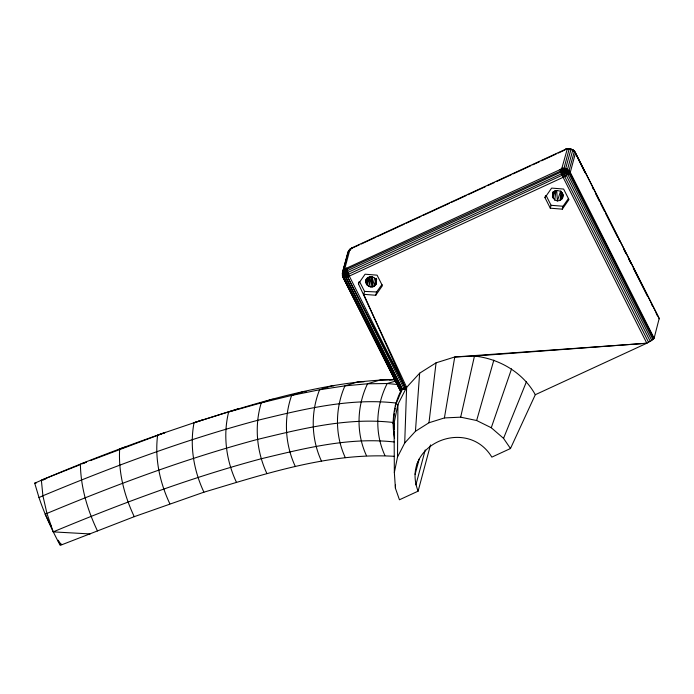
<?xml version="1.0" encoding="UTF-8"?>
<svg xmlns="http://www.w3.org/2000/svg" width="694" height="694" viewBox="0 0 694 694"><rect width="100%" height="100%" fill="white"/><g stroke="black" fill="none" stroke-linecap="round" stroke-linejoin="round"><path stroke-width="1.04" d="M430.506 444.897L418.109 491.161L399.449 499.775L395.424 488.264L394.348 472.493L397.506 457.051L397.914 404.394L406.632 387.365L419.644 373.19L436.058 362.832L454.752 356.985L646.817 343.235L651.77 340.45L654.121 338.169L659.205 318.442L575.361 152.645C573.591 149.21 569.089 147.666 565.575 149.271L351.893 247.914L348.709 250.638L342.654 271.675L342.402 275.457L343.131 277.669L400.872 391.867L402.208 389.134L345.985 277.392L342.272 273.54L347.833 252.338L350.349 248.894L359.214 244.939M366.579 278.71L365.946 280.74L367.638 277.852L370.136 276.698L372.548 276.932L375.246 278.459L376.027 279.604L376.417 282.597L375.68 284.818C371.802 290.318 363.014 284.427 366.501 278.667M553.43 191.587L552.45 196.654L554.749 200.019L557.395 200.93L560.127 200.445L562.227 198.701C563.936 196.046 562.825 192.576 560.093 191.11L557.386 190.546L555.347 190.997L553.257 192.75L552.493 194.624L553.318 191.509M400.872 391.867L343.036 277.279C342.073 274.989 342.237 272.109 343.521 269.975L348.709 250.638L350.349 248.894M401.626 390.401L344.658 277.73L344.432 275.813L346.445 268.24L560.127 169.596C563.554 168.364 567.996 169.874 569.913 172.98L653.757 338.776M372.565 276.967L372.253 286.978L374.621 278.138M397.506 457.051L404.706 443.006L406.632 387.365L358.425 283.777L358.945 281.842M404.706 443.006L415.437 431.304L419.644 373.19M562.704 193.426L560.127 200.445L561.047 191.171M389.603 379.982L394.999 379.488C326.024 381.058 259.252 402 194.034 422.741C189.549 446.216 193.843 470.688 203.923 492.176C265.585 473.846 329.086 452.393 394.253 456.314M415.437 431.304L428.979 422.759L436.058 362.832M659.3 318.832L575.361 152.645L572.845 149.869L567.371 148.707L560.761 172.181L561.377 173.864L646.817 343.235L535.3 394.713L510.48 448.524L491.838 457.129C467.131 416.148 400.004 444.654 418.109 491.161M554.749 200.019L555.929 190.824M394.591 438.218C391.468 422.204 393.524 405.192 401.028 390.627M585.051 172.737L574.302 151.101L575.465 153.044L570.277 172.372L564.751 176.562L349.308 276.082L343.686 277.826L342.402 275.457M393.333 421.458L394.504 413.268M394.791 411.221L395.233 408.15M395.528 406.103L395.962 403.032C349.195 397.627 302.61 409.495 257.465 420.364C184.144 439.979 112.905 466.585 42.907 495.759L39.003 497.563C44.52 514.15 51.998 529.964 60.213 545.371L134.254 516.674L203.923 492.176M370.848 287.047L372.331 276.984M370.336 277.027L368.835 286.449L371.993 276.88M352.352 248.105L350.002 249.224L344.823 268.552L343.521 269.975L343.036 277.279M428.979 422.759L444.403 417.935L454.752 356.985L474.462 356.057L646.817 343.235M394.348 472.493L394.079 423.106L397.914 404.394M651.77 340.45L567.926 174.654L574.363 151.431L571.101 149.271L569.262 148.629L567.796 148.932M444.403 417.935L460.669 417.172L474.462 356.057C499.333 358.694 523.085 372.548 535.3 394.713M562.227 198.701L563.207 194.598M376.46 281.877L375.68 284.818L376.556 281.816M365.912 282.77L367.23 277.86M368.202 277.192L366.363 284.072L369.616 276.663M395.268 405.617L402.121 389.447L405.877 388.84L363.751 294.308L364.532 291.411L359.692 281.833M376.668 279.118L374.17 286.188L376.278 278.329M364.532 291.411L376.695 291.966L375.74 295.271L363.751 294.308M392.865 423.661L393.186 422.481C347.338 417.146 301.664 428.788 257.413 439.441C185.489 458.682 115.603 484.794 46.94 513.421L45.153 514.245L51 525.792M417.146 464.069L417.701 462.013M415.099 474.375L419.237 458.951M415.88 484.889L425.24 449.929M544.972 197.66L551.635 188.091L563.623 189.054L568.95 199.586L562.287 209.154L550.299 208.191L544.972 197.66L545.484 195.725M553.769 191.744L552.45 196.654L554.853 190.703M550.299 208.191L551.071 205.294L546.23 195.717M574.814 152.498L575.361 152.645L572.845 149.869L569.262 148.629L563.745 169.232L562.799 172.112L561.377 173.864L347.694 272.508L343.252 275.058M650.278 341.405L566.443 175.617L566.391 173.344L572.845 149.869L574.233 151.561M560.127 200.445L562.235 192.585M562.287 209.154L563.06 206.248L568.533 198.397M510.48 448.524L503.54 438.356L491.274 427.738L476.648 420.521L493.842 360.108M552.901 197.955L555.165 190.815M365.946 280.74L366.571 278.788M552.493 194.624L553.43 191.691M367.143 285.217L369.833 276.975M560.605 191.076L557.395 200.93L556.718 190.789M648.595 342.35L564.751 176.562L564.04 174.368L570.954 149.418M491.274 427.738L511.565 368.87M374.17 286.188L376.616 279.205M567.926 174.654L564.647 172.58L560.761 172.181L560.127 169.596L562.019 168.286L563.988 168.2L567.692 169.475L569.184 170.759L569.913 172.98L568.533 172.823L564.04 174.368L348.449 274.295L347.564 276.828L404.298 389.03L405.877 388.84L349.308 276.082L346.445 268.24L344.823 268.552L342.515 274.251L342.541 275.943L344.658 277.73M503.54 438.356L526.434 381.735M652.95 339.557L569.115 173.76L565.922 168.599L346.662 269.367L344.51 271.484L342.515 274.251L343.686 277.826L401.132 391.433M351.407 248.652L351.893 247.914M358.425 283.777L365.096 274.208L377.085 275.171L382.411 285.702L375.74 295.271M381.995 284.514L376.322 292.348M569.167 148.863L565.575 149.271L567.371 148.707M405.877 388.84L347.564 276.828L346.349 274.867L343.669 273.245L342.654 271.675L343.73 270.799L345.647 272.352L347.087 270.825L560.761 172.181M347.451 254.212L348.032 253.657L347.833 252.338L350.687 249.163M343.278 276.819L348.449 274.295M348.709 250.638L350.262 250.005M346.445 268.24L343.73 270.799L345.707 269.914L347.087 270.825M361.175 244.036L375.879 237.244M377.84 236.342L404.307 224.127M406.268 223.216L420.963 216.433M422.924 215.53L449.391 203.307M451.352 202.405L466.056 195.621M468.016 194.71L485.661 186.565M487.622 185.662L494.484 182.496M496.444 181.594L511.14 174.801M513.1 173.899L530.745 165.753M532.706 164.851L539.568 161.685M541.528 160.774L556.232 153.99M558.193 153.088L565.055 149.921M39.003 497.563L34.7 483.18C77.615 464.486 121.407 447.795 165.597 432.362L90.385 460.599M43.028 480.101L45.847 478.799M79.428 464.997L41.362 480.101L42.907 495.759L46.94 513.421L53.204 531.882L90.142 533.938M82.395 463.774L86.351 462.161L81.389 463.783M53.204 531.882C121.034 503.601 190.061 477.793 261.109 458.786C304.466 448.359 349.195 436.942 394.123 441.974M568.533 172.823L566.972 171.782L561.377 173.864L566.443 175.617M202.952 419.714L157.633 435.069C154.623 458.552 159.802 482.451 169.822 503.731M238.467 408.671L194.034 422.741M126.646 446.537L119.672 448.888C118.258 472.302 124.278 495.611 134.254 516.674M394.765 379.523L380.98 379.739L367.516 383.791L344.935 385.873L319.578 389.768L291.627 395.441L261.248 402.867L228.647 411.984C222.826 435.372 226.192 460.391 236.35 482.096M396.179 380.919L387.191 383.53L367.516 383.791C356.829 406.207 355.97 433.047 366.467 455.689M34.7 483.18L36.496 482.859M565.575 149.271L567.067 149.089M404.298 389.03L402.121 389.447L402.485 389.143L345.985 277.392L346.349 274.867L347.694 272.508L345.647 272.352M364.02 381.787L357.8 381.882L344.935 385.873C334.985 408.532 334.864 435.129 345.3 457.641M380.98 379.739L394.791 379.557M333.927 385.855L331.784 385.873L319.578 389.768C310.487 412.652 311.172 438.955 321.548 461.284M306.149 391.702L303.096 391.694L291.627 395.441C283.49 418.525 285.052 444.464 295.358 466.602M274.017 399.345L271.927 399.31L261.248 402.867C254.212 426.125 256.667 451.621 266.895 473.551M560.127 169.596L566.972 171.782M551.071 205.294L563.06 206.248M397.523 384.502L387.191 383.53C375.879 405.686 374.37 432.7 384.901 455.438M460.669 417.172L476.648 420.521M562.131 175.651L564.751 176.562M562.019 168.286L565.176 170.984L569.184 170.759L570.277 172.372L654.121 338.169M345.707 269.914L344.823 268.552M58.27 541.537L61.827 544.616M561.368 170.351L562.799 172.112M563.268 170.498L564.647 172.58M592.355 187.198L593.335 189.124M595.773 193.947L599.668 201.659M600.648 203.585L604.543 211.297M605.515 213.223L617.703 237.322M618.684 239.248L619.655 241.174M623.55 248.886L625.988 253.709M628.426 258.524L630.863 263.347M633.301 268.162L647.441 296.121M651.336 303.833L652.317 305.759M656.212 313.471L657.192 315.397M58.296 540.236L60.248 544.079M97.464 530.936C87.513 510.064 80.704 487.361 80.4 464.113M344.51 271.484L344.84 274.052M393.498 425.578L393.81 428.666M394.123 431.763L394.539 435.884M394.079 423.106L394.513 429.482M395.424 485.054L395.424 488.264"/></g></svg>
